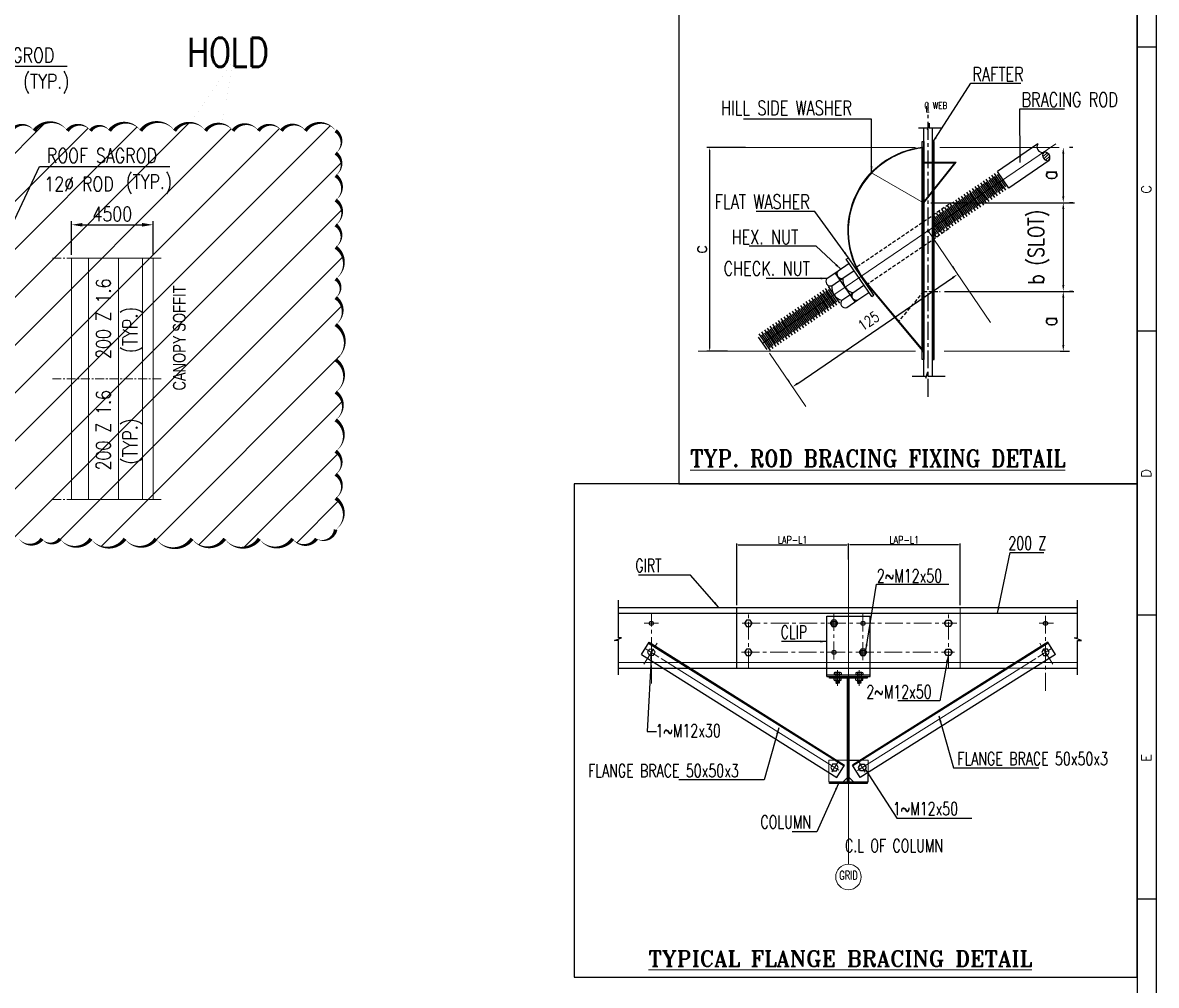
# Model space of a CAD drawing. Header units: millimetres. Extents: x 591978 to 1200763, y 19941 to 205918.
# Drawn here: x 707191 to 769885, y 69436 to 122667 of the extents above; entities that cross this region are included whole.
import ezdxf
from ezdxf.enums import TextEntityAlignment as Align
from ezdxf.lldxf.tags import DXFTag

# ---------------------------------------------------------------- set-up
doc = ezdxf.new("R2010")
doc.units = ezdxf.units.MM
doc.header["$LTSCALE"] = 790
doc.header["$MEASUREMENT"] = 0
doc.header["$PDMODE"] = 3
doc.linetypes.add('CENTER', pattern=[2, 1.25, -0.25, 0.25, -0.25])
doc.linetypes.add('HIDDEN', pattern=[0.375, 0.25, -0.125])
for name, color, linetype, lineweight in [('BRICK WALL', 41, 'Continuous', 15), ('CENTER', 8, 'CENTER', 9), ('CENTER LI', 8, 'CENTER', 9), ('COL. OUT', 147, 'Continuous', 13), ('HATECH', 140, 'Continuous', 9), ('SHEETS', 190, 'Continuous', 20), ('TITLE', 161, 'Continuous', 9)]:
    doc.layers.add(name, color=color, linetype=linetype, lineweight=lineweight)
for name, color, linetype in [('CEN', 1, 'CENTER'), ('DIM', 2, 'Continuous'), ('HIDDEN', 6, 'HIDDEN'), ('STEEL', 4, 'Continuous'), ('text', 6, 'Continuous')]:
    doc.layers.add(name, color=color, linetype=linetype)
doc.layers.add('REVISION', color=96, linetype='Continuous', lineweight=18, true_color=0x008500)
doc.styles.add('ARIAL', font='ARIALN.TTF')
doc.styles.add('ROMANS', font='romans.shx')
doc.styles.add('ROMANT', font='romant.shx', dxfattribs={"width": 0.75})
doc.styles.add('T02', font='SIMPLEX.SHX', dxfattribs={"width": 0.8})
tags = doc.linetypes.add('CENTER2', pattern=[1.125, 0.75, -0.125, 0.125, -0.125]).pattern_tags.tags
tags[10:11] = [DXFTag(74, 4), DXFTag(75, 0), DXFTag(340, '0'), DXFTag(46, 1.0), DXFTag(50, 0.0), DXFTag(44, 0.0), DXFTag(45, 0.0)]
tags[8:9] = [DXFTag(74, 4), DXFTag(75, 0), DXFTag(340, '0'), DXFTag(46, 1.0), DXFTag(50, 0.0), DXFTag(44, 0.0), DXFTag(45, 0.0)]
tags[6:7] = [DXFTag(74, 4), DXFTag(75, 0), DXFTag(340, '0'), DXFTag(46, 1.0), DXFTag(50, 0.0), DXFTag(44, 0.0), DXFTag(45, 0.0)]
tags[4:5] = [DXFTag(74, 4), DXFTag(75, 0), DXFTag(340, '0'), DXFTag(46, 1.0), DXFTag(50, 0.0), DXFTag(44, 0.0), DXFTag(45, 0.0)]
doc.dimstyles.new('DIM-250', dxfattribs={"dimscale": 350, "dimtxt": 2.5, "dimasz": 1, "dimexe": 1, "dimexo": 1.5, "dimgap": 1, "dimtad": 1, "dimdec": 0, "dimzin": 0, "dimdsep": 46, "dimtxsty": 'T02', "dimcen": 0.09, "dimdle": 1, "dimclrd": 3, "dimclre": 3, "dimclrt": 256, "dimadec": 0, "dimazin": 0, "dimtfac": 0.09, "dimtdec": 0, "dimtix": 1, "dimtmove": 2, "dimatfit": 3, "dimfxl": 1, "dimtolj": 1, "dimtzin": 0, "dimarcsym": 0})
doc.dimstyles.new('DIM-400', dxfattribs={"dimscale": 400, "dimtxt": 2, "dimasz": 1.5, "dimexe": 0.5, "dimexo": 0.5, "dimgap": 0.5, "dimtad": 1, "dimdec": 0, "dimzin": 0, "dimdsep": 46, "dimtxsty": 'T02', "dimcen": 1, "dimclrd": 3, "dimclre": 3, "dimclrt": 2, "dimadec": 0, "dimazin": 0, "dimtfac": 1, "dimtdec": 0, "dimtmove": 2, "dimatfit": 3, "dimfxl": 1, "dimtolj": 1, "dimtzin": 0, "dimlwd": -1, "dimlwe": -1, "dimarcsym": 0})

# ---------------------------------------------------------------- blocks, each defined once
blk = doc.blocks.new('SSQQ')
for p, q in [((1489789.41, -272640.35), (1489794.41, -272640.35)), ((1489789.41, -272714.6), (1489794.41, -272714.6)), ((1489789.41, -272788.85), (1489794.41, -272788.85)), ((1489789.41, -272863.1), (1489794.41, -272863.1))]:
    blk.add_line(p, q)
for points in [[(1489794.41, -273085.85), (1488953.41, -273085.85), (1488953.41, -272491.85), (1489794.41, -272491.85)], [(1489789.41, -273080.85), (1488958.41, -273080.85), (1488958.41, -272496.85), (1489789.41, -272496.85)]]:
    blk.add_lwpolyline(points, close=True)
at = {"style": 'ROMANS'}
for s, p in [('C', (1489793.03, -272678.75)), ('D', (1489793.03, -272753)), ('E', (1489793.03, -272827.25))]:
    blk.add_text(s, height=2.5, rotation=90, dxfattribs=at).set_placement(p)
blk = doc.blocks.new('*D11')
at = {"layer": 'DEFPOINTS', "color": 0, "transparency": 16777216}
for p in [(764739, 115770), (764389, 112709), (764739, 112709)]:
    blk.add_point(p, dxfattribs=at)
at = {"layer": 'DIM', "color": 3, "lineweight": -2, "transparency": 16777216}
for p, q in [((764739, 115420), (764739, 113059)), ((765264, 115770), (765089, 115770)), ((764914, 112709), (765089, 112709))]:
    blk.add_line(p, q, dxfattribs=at)
at = {"layer": 'DIM', "color": 3, "transparency": 16777216}
for points in [[(764681, 115420), (764797, 115420), (764739, 115770)], [(764681, 113059), (764797, 113059), (764739, 112709)]]:
    blk.add_solid(points, dxfattribs=at)
at = {"layer": 'DIM', "transparency": 16777216, "insert": (763951, 114240), "char_height": 875, "attachment_point": 5, "rotation": 90, "style": 'T02'}
blk.add_mtext('\\A1;a', dxfattribs=at)
blk = doc.blocks.new('*D12')
at = {"layer": 'DEFPOINTS', "color": 0, "transparency": 16777216}
for p in [(764739, 107806), (764041, 104496), (764739, 104496)]:
    blk.add_point(p, dxfattribs=at)
at = {"layer": 'DIM', "color": 3, "lineweight": -2, "transparency": 16777216}
for p, q in [((764739, 107456), (764739, 104846)), ((765264, 107806), (765089, 107806)), ((764566, 104496), (765089, 104496))]:
    blk.add_line(p, q, dxfattribs=at)
at = {"layer": 'DIM', "color": 3, "transparency": 16777216}
for points in [[(764681, 107456), (764797, 107456), (764739, 107806)], [(764681, 104846), (764797, 104846), (764739, 104496)]]:
    blk.add_solid(points, dxfattribs=at)
at = {"layer": 'DIM', "transparency": 16777216, "insert": (763951, 106151), "char_height": 875, "attachment_point": 5, "rotation": 90, "style": 'T02'}
blk.add_mtext('\\A1;a', dxfattribs=at)
blk = doc.blocks.new('*D13')
at = {"color": 3, "lineweight": -2, "transparency": 16777216}
for p, q in [((747166, 115770), (745019, 115770)), ((745169, 115620), (745169, 104646)), ((746174, 104496), (745019, 104496))]:
    blk.add_line(p, q, dxfattribs=at)
at = {"color": 3, "transparency": 16777216}
for points in [[(745144, 115620), (745194, 115620), (745169, 115770)], [(745144, 104646), (745194, 104646), (745169, 104496)]]:
    blk.add_solid(points, dxfattribs=at)
at = {"layer": 'DEFPOINTS', "color": 0, "transparency": 16777216}
for p in [(747391, 115770), (745169, 104496), (746399, 104496)]:
    blk.add_point(p, dxfattribs=at)
at = {"transparency": 16777216, "insert": (744644, 110133), "char_height": 750, "attachment_point": 5, "rotation": 90, "style": 'T02'}
blk.add_mtext('\\A1;c', dxfattribs=at)
blk = doc.blocks.new('*D14')
at = {"layer": 'DEFPOINTS', "color": 0, "transparency": 16777216}
for p in [(764739, 112709), (764739, 107806), (764739, 107806)]:
    blk.add_point(p, dxfattribs=at)
at = {"layer": 'DIM', "color": 3, "lineweight": -2, "transparency": 16777216}
for p, q in [((764739, 112359), (764739, 108156)), ((765264, 112709), (765089, 112709)), ((765264, 107806), (765089, 107806))]:
    blk.add_line(p, q, dxfattribs=at)
at = {"layer": 'DIM', "color": 3, "transparency": 16777216}
for points in [[(764681, 112359), (764797, 112359), (764739, 112709)], [(764681, 108156), (764797, 108156), (764739, 107806)]]:
    blk.add_solid(points, dxfattribs=at)
at = {"layer": 'DIM', "transparency": 16777216, "insert": (763377, 110257), "char_height": 875, "attachment_point": 5, "rotation": 90, "style": 'T02'}
blk.add_mtext('\\A1;b (SLOT)', dxfattribs=at)
blk = doc.blocks.new('*D15')
at = {"layer": 'DEFPOINTS', "color": 0, "transparency": 16777216}
for p in [(758905, 108756), (758905, 108756), (749769, 102526)]:
    blk.add_point(p, dxfattribs=at)
at = {"layer": 'DIM', "color": 3, "lineweight": -2, "transparency": 16777216}
for p, q in [((758609, 109190), (758708, 109045)), ((750058, 102723), (758616, 108559)), ((749473, 102960), (749571, 102815))]:
    blk.add_line(p, q, dxfattribs=at)
at = {"layer": 'DIM', "color": 3, "transparency": 16777216}
for points in [[(758583, 108607), (758649, 108511), (758905, 108756)], [(750025, 102771), (750091, 102675), (749769, 102526)]]:
    blk.add_solid(points, dxfattribs=at)
at = {"layer": 'DIM', "transparency": 16777216, "insert": (753975, 106171), "char_height": 875, "attachment_point": 5, "rotation": 34.2908, "style": 'T02'}
blk.add_mtext('\\A1;{\\H0.66667x;125}', dxfattribs=at)
blk = doc.blocks.new('*D24')
at = {"color": 3, "lineweight": -2, "transparency": 16777216}
for p, q in [((752857, 92978), (752857, 93868)), ((758948, 93788), (752937, 93788)), ((759028, 90456), (759028, 93868))]:
    blk.add_line(p, q, dxfattribs=at)
at = {"color": 3, "transparency": 16777216}
for points in [[(752937, 93801), (752937, 93774), (752857, 93788)], [(758948, 93801), (758948, 93774), (759028, 93788)]]:
    blk.add_solid(points, dxfattribs=at)
at = {"layer": 'DEFPOINTS', "color": 0, "transparency": 16777216}
for p in [(752857, 93788), (752857, 92858), (759028, 90336)]:
    blk.add_point(p, dxfattribs=at)
at = {"transparency": 16777216, "insert": (755943, 94068), "char_height": 400, "attachment_point": 5, "style": 'T02'}
blk.add_mtext('\\A1;LAP-L1', dxfattribs=at)
blk = doc.blocks.new('*D25')
at = {"color": 3, "lineweight": -2, "transparency": 16777216}
for p, q in [((746686, 90456), (746686, 93868)), ((746766, 93788), (752777, 93788)), ((752857, 92978), (752857, 93868))]:
    blk.add_line(p, q, dxfattribs=at)
at = {"color": 3, "transparency": 16777216}
for points in [[(746766, 93801), (746766, 93774), (746686, 93788)], [(752777, 93801), (752777, 93774), (752857, 93788)]]:
    blk.add_solid(points, dxfattribs=at)
at = {"layer": 'DEFPOINTS', "color": 0, "transparency": 16777216}
for p in [(752857, 93788), (752857, 92858), (746686, 90336)]:
    blk.add_point(p, dxfattribs=at)
at = {"transparency": 16777216, "insert": (749772, 94068), "char_height": 400, "attachment_point": 5, "style": 'T02'}
blk.add_mtext('\\A1;LAP-L1', dxfattribs=at)
blk = doc.blocks.new('*D141')
at = {"color": 3, "transparency": 16777216}
for p, q in [((709899, 109837), (709899, 111691)), ((714399, 109837), (714399, 111691)), ((710499, 111491), (713799, 111491))]:
    blk.add_line(p, q, dxfattribs=at)
for points in [[(710499, 111591), (710499, 111391), (709899, 111491)], [(713799, 111591), (713799, 111391), (714399, 111491)]]:
    blk.add_solid(points, dxfattribs=at)
at = {"layer": 'DEFPOINTS', "color": 0, "transparency": 16777216}
for p in [(714399, 111491), (709899, 109637), (714399, 109637)]:
    blk.add_point(p, dxfattribs=at)
at = {"color": 2, "transparency": 16777216, "insert": (712149, 112091), "char_height": 800, "attachment_point": 5, "style": 'T02'}
blk.add_mtext('\\A1;4500', dxfattribs=at)

msp = doc.modelspace()

# ---------------------------------------------------------------- hatches: boundary and pattern name
at = {"layer": 'REVISION'}
h = msp.add_hatch(dxfattribs=at)
h.set_pattern_fill('ANSI31', color=256, scale=15000)
edge = h.paths.add_edge_path()
edge.add_arc((723661.1, 116101.1), 1022.3, 35, 145)
edge.add_arc((722162.5, 116224.6), 807.1, 35, 145)
edge.add_arc((720864.1, 116241.3), 778, 35, 145)
edge.add_arc((719523.2, 116194.8), 859.1, 35, 145)
edge.add_arc((718059.7, 116155.5), 927.5, 35, 145)
edge.add_arc((716444.4, 116088.5), 1044.4, 35, 145)
edge.add_arc((714652.6, 116031.9), 1143, 35, 145)
edge.add_arc((712855.9, 116085), 1050.3, 35, 145)
edge.add_arc((711467.7, 116318), 644.3, 35, 145)
edge.add_arc((710300.8, 116240), 780.2, 35, 145)
edge.add_arc((708744.2, 116045), 1120.1, 35, 145)
edge.add_arc((707190.4, 116242), 776.6, 35, 145)
edge.add_arc((705659.8, 116061.2), 1091.9, 35, 145)
edge.add_arc((703865.9, 116057.7), 1097.9, 35, 145)
edge.add_arc((702237.9, 116177.3), 889.5, 35, 145)
edge.add_arc((700600.6, 116051.3), 1109.2, 35, 145)
edge.add_arc((699176.5, 116326.6), 629.3, 35, 145)
edge.add_arc((698352.7, 116255.9), 530.4, 54.456114, 164.456114)
edge.add_arc((698339.1, 115687.8), 867.1, 125, 235)
edge.add_arc((698276.5, 114356.6), 758, 125, 235)
edge.add_arc((698483, 112819.8), 1118.1, 125, 235)
edge.add_arc((698342.3, 111189), 872.7, 125, 235)
edge.add_arc((698347.8, 109751.4), 882.2, 125, 235)
edge.add_arc((698447, 108164.3), 1055.2, 125, 235)
edge.add_arc((698230.7, 106744.5), 678.1, 125, 235)
edge.add_arc((698227.2, 105638.6), 672, 125, 235)
edge.add_arc((698444.1, 104227.9), 1050.2, 125, 235)
edge.add_arc((698400.1, 102570.2), 973.5, 125, 235)
edge.add_arc((698460.6, 100888.9), 1078.9, 125, 235)
edge.add_arc((698323.1, 99317.7), 839.2, 125, 235)
edge.add_arc((698240.3, 98061.1), 694.8, 125, 235)
edge.add_arc((698440.7, 96636.6), 1044.2, 125, 235)
edge.add_arc((698209, 95256.8), 640.3, 125, 235)
edge.add_arc((698469, 94721.6), 627.3, 179.023027, 289.023027)
edge.add_arc((699607.6, 94782.6), 1140.4, 215, 325)
edge.add_arc((701493.8, 94795.1), 1162.2, 215, 325)
edge.add_arc((703426.6, 94815.2), 1197.3, 215, 325)
edge.add_arc((705053.4, 94580.8), 788.7, 215, 325)
edge.add_arc((706349.1, 94583.4), 793.1, 215, 325)
edge.add_arc((707628.2, 94569.2), 768.4, 215, 325)
edge.add_arc((708758.9, 94479.5), 612, 215, 325)
edge.add_arc((710113.4, 94725.9), 1041.6, 215, 325)
edge.add_arc((711908.1, 94787.6), 1149.2, 215, 325)
edge.add_arc((713704.7, 94727.3), 1044, 215, 325)
edge.add_arc((715558.5, 94827.7), 1219.1, 215, 325)
edge.add_arc((717462, 94762.1), 1104.7, 215, 325)
edge.add_arc((719320.4, 94796.1), 1164, 215, 325)
edge.add_arc((721197.6, 94775.3), 1127.7, 215, 325)
edge.add_arc((722780.5, 94590), 804.7, 215, 325)
edge.add_arc((723791.7, 94752.5), 716.5, 240.574659, 350.574659)
edge.add_arc((723891.2, 95502.5), 1058.8, 305, 415)
edge.add_arc((724034.7, 97032.1), 808.5, 305, 415)
edge.add_arc((724052.4, 98331.5), 777.7, 305, 415)
edge.add_arc((723891.7, 99835.2), 1057.9, 305, 415)
edge.add_arc((723961.3, 101468.9), 936.5, 305, 415)
edge.add_arc((723870.8, 103132.5), 1094.3, 305, 415)
edge.add_arc((723818.6, 104999.8), 1185.3, 305, 415)
edge.add_arc((723976.2, 106716.7), 910.5, 305, 415)
edge.add_arc((724135.2, 107981.3), 633.3, 305, 415)
edge.add_arc((723884.7, 109376.6), 1070.1, 305, 415)
edge.add_arc((724067.6, 110868.5), 751.2, 305, 415)
edge.add_arc((724016.7, 112172), 840, 305, 415)
edge.add_arc((724025, 113536.3), 825.5, 305, 415)
edge.add_arc((724063.9, 114833.2), 757.6, 305, 415)
edge.add_arc((724066.6, 116070.6), 753, 305, 415)
at = {"layer": 'STEEL'}
h = msp.add_hatch(dxfattribs=at)
h.set_pattern_fill('ANSI31', color=256, scale=927.312467, style=0)
h.set_pattern_definition([(45, (568504.02, 118159.75), (-81.96362, 81.96362), [])])
h.paths.add_polyline_path([(763642.2, 115499.8, 0.6567489), (763955.4, 115039.9, 0.6567489)])

# ---------------------------------------------------------------- linework, layer by layer
for points in [[(743471.2, 97158.3), (768827, 97158.3), (768827, 124425.5), (743471.2, 124425.5)], [(737692.4, 69891.1), (768827, 69891.1), (768827, 97158.3), (737692.4, 97158.3)]]:
    msp.add_lwpolyline(points, close=True)
at = {"layer": 'BRICK WALL'}
for p, q in [((756995.2, 112725.1), (758717.3, 114898.2)), ((757013.3, 114944.5), (758813.2, 114944.5)), ((757013.3, 114921.3), (758765.2, 114921.3)), ((757013.3, 112710.7), (758765.2, 114921.3)), ((757013.3, 114898.2), (758717.3, 114898.2)), ((757031.5, 112696.3), (758813.2, 114944.5)), ((757008.3, 112709), (754133.3, 114368.9))]:
    msp.add_line(p, q, dxfattribs=at)
at = {"layer": 'BRICK WALL', "ltscale": 3}
for p, q in [((710833.1, 96296.8), (710833.1, 109636.8)), ((712494.5, 96296.8), (712494.5, 109636.8)), ((713816.1, 96296.8), (713816.1, 109636.8))]:
    msp.add_line(p, q, dxfattribs=at)
at = {"layer": 'BRICK WALL'}
for points in [[(757036.5, 115795.7, 0.6042858), (753907.4, 108161.6), (757036.5, 104432.5)], [(757013.3, 115770.1, 0.6024106), (753925.2, 108176.5), (757013.3, 104496.2), (757013.3, 115746.8)], [(757015.6, 115747.1, 0.6024106), (753942.9, 108191.4), (756990.1, 104559.8), (756990.1, 115746.8)]]:
    msp.add_lwpolyline(points, format="xyb", dxfattribs=at)
at = {"layer": 'CEN', "color": 40, "linetype": 'CENTER'}
msp.add_line((757268.3, 101976.5), (757268.3, 118216.9), dxfattribs=at)
at = {"layer": 'CENTER', "ltscale": 0.5}
for p, q in [((708834.7, 109636.8), (714925, 109636.8)), ((708834.7, 102966.8), (714925, 102966.8)), ((708834.7, 96296.8), (714925, 96296.8))]:
    msp.add_line(p, q, dxfattribs=at)
at = {"layer": 'CENTER', "color": 123, "linetype": 'CENTER2', "lineweight": 9}
for p, q in [((752857.3, 76133.9), (752857.3, 93122.6)), ((742499.7, 87511.5), (752330.2, 81334.1)), ((763215, 87511.5), (753361.6, 81319.8))]:
    msp.add_line(p, q, dxfattribs=at)
at = {"layer": 'CENTER'}
for p, q in [((741957.9, 86125.7), (741957.9, 89974.7)), ((747327.5, 86970.4), (747327.5, 90015.9)), ((752055.9, 87461.5), (752055.9, 90015.9)), ((753658.8, 87421.4), (753658.8, 90015.9)), ((758387.2, 86970.4), (758387.2, 90015.9)), ((763756.8, 85723.3), (763756.8, 89974.7)), ((741562.8, 89454.9), (742353, 89454.9)), ((746985.4, 89454.9), (758844, 89454.9)), ((764196.3, 89454.9), (763406.1, 89454.9)), ((741544.6, 87194.3), (742371.2, 88509.7)), ((764170.1, 87194.3), (763343.5, 88509.7)), ((741618.6, 88065.2), (742379.7, 87587)), ((746947.1, 87852), (758723.8, 87852)), ((764096.1, 88065.2), (763335, 87587)), ((752256.3, 86867.2), (752256.3, 85995.5)), ((753458.4, 86867.2), (753458.4, 85995.5)), ((751933.9, 81241.1), (752306.9, 81834.7)), ((753790.3, 81226.1), (753414.6, 81823.8))]:
    msp.add_line(p, q, dxfattribs=at)
at = {"layer": 'CENTER', "color": 2, "linetype": 'ByBlock'}
msp.add_circle((752857.3, 75428.7), 705.3, dxfattribs=at)
at = {"layer": 'CENTER LI', "ltscale": 100}
for p, q in [((745206.9, 115770.1), (756562.8, 115770.1)), ((764325.5, 115965.1), (748127.6, 104935.7)), ((757918.2, 115770.1), (764505.6, 115770.1)), ((760717.8, 106093.7), (757268.3, 111159.7)), ((744543, 104496.2), (756562.8, 104496.2)), ((750502.2, 101448.4), (748497, 104393.3)), ((758153.4, 104496.2), (764648.7, 104496.2))]:
    msp.add_line(p, q, dxfattribs=at)
at = {"layer": 'DIM', "color": 4}
for p, q in [((757415.4, 112709), (765361.8, 112709)), ((758164.3, 107805.5), (765320.2, 107805.5))]:
    msp.add_line(p, q, dxfattribs=at)
at = {"layer": 'HATECH'}
for p, q in [((759028.4, 86970.4), (759028.4, 90336.4)), ((761600.7, 86970.4), (763107, 86970.4)), ((752809.3, 81887.1), (751767.4, 81887.1)), ((751767.4, 80684.9), (751767.4, 81887.1)), ((753511.3, 81887.1), (753947.3, 81887.1)), ((753947.3, 81214.5), (753947.3, 81887.1)), ((752568.8, 80684.9), (752809.3, 80925.4)), ((752568.8, 80684.9), (751767.4, 80684.9))]:
    msp.add_line(p, q, dxfattribs=at)
at = {"layer": 'HATECH', "ltscale": 2}
msp.add_line((740132.9, 87291), (765524.6, 87291), dxfattribs=at)
at = {"layer": 'HATECH'}
msp.add_lwpolyline([(741748.7, 87852), (741853.3, 88033.2), (742062.5, 88033.2), (742167.1, 87852), (742062.5, 87670.9), (741853.3, 87670.9)], close=True, dxfattribs=at)
at = {"layer": 'HIDDEN', "color": 1, "linetype": 'HIDDEN'}
for p, q in [((758404.3, 112606.3), (753246, 109094)), ((758404.3, 111260.1), (753872.3, 108174.2)), ((757013.3, 107805.5), (755624.9, 106150.8)), ((757013.3, 107805.5), (757932.5, 107805.5))]:
    msp.add_line(p, q, dxfattribs=at)
at = {"layer": 'REVISION', "const_width": 1}
msp.add_lwpolyline([(716444.4, 117132.8), (718830, 120517), (718221, 117068.9)], dxfattribs=at)
at = {"layer": 'REVISION'}
msp.add_lwpolyline([(706998.8, 94128.5, 0, 200, 0.5205671), (708257.6, 94128.5, 0, 200, 0.5205671), (709260.2, 94128.5, 0, 200, 0.5205671), (710966.7, 94128.5, 0, 200, 0.5205671), (712849.5, 94128.5, 0, 200, 0.5205671), (714559.9, 94128.5, 0, 200, 0.5205671), (716557.1, 94128.5, 0, 200, 0.5205671), (718366.9, 94128.5, 0, 200, 0.5205671), (720273.9, 94128.5, 0, 200, 0.5205671), (722121.4, 94128.5, 0, 200, 0.5205671), (723439.7, 94128.5, 0, 200, 0.5205671), (724498.5, 94635.2, 0, 200, 0.5205671), (724498.5, 96369.8, 0, 200, 0.5205671), (724498.5, 97694.4, 0, 200, 0.5205671), (724498.5, 98968.6, 0, 200, 0.5205671), (724498.5, 100701.8, 0, 200, 0.5205671), (724498.5, 102236.1, 0, 200, 0.5205671), (724498.5, 104028.9, 0, 200, 0.5205671), (724498.5, 105970.8, 0, 200, 0.5205671), (724498.5, 107462.5, 0, 200, 0.5205671), (724498.5, 108500.1, 0, 200, 0.5205671), (724498.5, 110253.2, 0, 200, 0.5205671), (724498.5, 111483.9, 0, 200, 0.5205671), (724498.5, 112860.1, 0, 200, 0.5205671), (724498.5, 114212.5, 0, 200, 0.5205671), (724498.5, 115453.8, 0, 200, 0.5205671), (724498.5, 116687.5, 0, 200, 0.5205671), (722823.6, 116687.5, 0, 200, 0.5205671), (721501.4, 116687.5, 0, 200, 0.5205671), (720226.9, 116687.5, 0, 200, 0.5205671), (718819.5, 116687.5, 0, 200, 0.5205671), (717299.9, 116687.5, 0, 200, 0.5205671), (715588.9, 116687.5, 0, 200, 0.5205671), (713716.2, 116687.5, 0, 200, 0.5205671), (711995.5, 116687.5, 0, 200, 0.5205671), (710940, 116687.5, 0, 200, 0.5205671), (709661.7, 116687.5, 0, 200, 0.5205671), (707826.6, 116687.5, 0, 200, 0.5205671), (706554.3, 116687.5, 0, 200, 0.5205671)], format="xyseb", dxfattribs=at)
at = {"layer": 'SHEETS', "ltscale": 3}
msp.add_lwpolyline([(709899.1, 109636.8), (709899.1, 96296.8), (714399.1, 96296.8), (714399.1, 109636.8)], close=True, dxfattribs=at)
at = {"layer": 'STEEL'}
for p, q in [((757036.5, 103123.4), (757036.5, 116859.8)), ((757500.2, 103123.4), (757500.2, 116859.8)), ((763329.1, 115959.7), (761094.3, 114438)), ((763955.4, 115039.9), (761720.6, 113518.2)), ((761260.7, 113205), (760634.4, 114124.8)), ((761414, 113309.4), (760787.7, 114229.2)), ((761567.3, 113413.8), (760941, 114333.6)), ((761412.3, 113476.6), (760942.6, 114166.4)), ((761720.6, 113518.2), (761094.3, 114438)), ((761565.6, 113581), (761095.9, 114270.8)), ((760340.9, 112578.7), (759714.6, 113498.5)), ((760494.2, 112683.1), (759867.9, 113602.9)), ((760647.5, 112787.5), (760021.2, 113707.3)), ((760492.5, 112850.3), (760022.8, 113540.1)), ((760800.8, 112891.9), (760174.5, 113811.7)), ((760645.8, 112954.7), (760176.1, 113644.5)), ((760954.1, 112996.3), (760327.8, 113916.1)), ((760799.1, 113059), (760329.4, 113748.9)), ((761107.4, 113100.6), (760481.1, 114020.4)), ((760952.4, 113163.4), (760482.7, 113853.3)), ((761105.7, 113267.8), (760636, 113957.7)), ((761259, 113372.2), (760789.3, 114062)), ((759421.1, 111952.4), (758794.8, 112872.2)), ((759574.4, 112056.8), (758948.1, 112976.6)), ((759727.7, 112161.2), (759101.4, 113081)), ((759572.7, 112224), (759103, 112913.8)), ((759881, 112265.6), (759254.7, 113185.4)), ((759726, 112328.4), (759256.3, 113018.2)), ((760034.3, 112370), (759408, 113289.8)), ((759879.3, 112432.7), (759409.6, 113122.6)), ((760187.6, 112474.3), (759561.3, 113394.1)), ((760032.6, 112537.1), (759562.9, 113227)), ((760185.9, 112641.5), (759716.2, 113331.4)), ((760339.2, 112745.9), (759869.5, 113435.7)), ((758501.3, 111326.1), (757875, 112245.9)), ((758654.6, 111430.5), (758028.3, 112350.3)), ((758807.9, 111534.9), (758181.6, 112454.7)), ((758652.9, 111597.7), (758183.2, 112287.5)), ((758961.2, 111639.3), (758334.9, 112559.1)), ((758806.2, 111702.1), (758336.5, 112391.9)), ((759114.5, 111743.7), (758488.2, 112663.5)), ((758959.5, 111806.4), (758489.8, 112496.3)), ((759267.8, 111848), (758641.5, 112767.8)), ((759112.8, 111910.8), (758643.1, 112600.7)), ((759266.1, 112015.2), (758796.4, 112705.1)), ((759419.4, 112119.6), (758949.7, 112809.4)), ((758041.4, 111013), (757500.2, 111807.8)), ((757886.4, 111075.8), (757500.2, 111643.1)), ((758194.7, 111117.4), (757568.4, 112037.2)), ((758039.7, 111180.2), (757570, 111870)), ((758348, 111221.7), (757721.7, 112141.5)), ((758193, 111284.5), (757723.3, 111974.4)), ((758346.3, 111388.9), (757876.6, 112078.8)), ((758499.6, 111493.3), (758029.9, 112183.1)), ((757888.1, 110908.6), (757500.2, 111478.3)), ((757733.1, 110971.4), (757500.2, 111313.5)), ((757734.8, 110804.2), (757500.2, 111148.8)), ((757579.9, 110867), (757500.2, 110984)), ((752283, 108943.1), (752896.2, 109360.7)), ((752739.6, 109590.6), (752854.6, 109668.9)), ((754148.8, 107521.1), (752739.6, 109590.6)), ((754263.7, 107599.4), (752854.6, 109668.9)), ((751669.8, 108525.6), (752283, 108943.1)), ((751943.8, 108123.2), (752557, 108540.7)), ((753225.7, 107229.1), (752129.7, 108838.7)), ((752557, 108540.7), (753170.2, 108958.2)), ((752071.1, 106947.7), (751444.8, 107867.5)), ((752224.3, 107052.1), (751598.1, 107971.9)), ((752377.6, 107156.5), (751751.4, 108076.3)), ((752222.7, 107219.3), (751753, 107909.1)), ((753105, 107735.9), (753718.2, 108153.4)), ((751151.3, 106321.4), (750525, 107241.2)), ((751304.6, 106425.8), (750678.3, 107345.6)), ((751457.9, 106530.2), (750831.6, 107450)), ((751302.9, 106593), (750833.2, 107282.8)), ((751611.2, 106634.6), (750984.9, 107554.4)), ((751456.2, 106697.4), (750986.5, 107387.2)), ((751764.5, 106739), (751138.2, 107658.8)), ((751609.5, 106801.7), (751139.8, 107491.6)), ((751917.8, 106843.3), (751291.5, 107763.1)), ((751762.8, 106906.1), (751293.1, 107596)), ((751916.1, 107010.5), (751446.4, 107700.4)), ((752069.4, 107114.9), (751599.7, 107804.7)), ((752491.8, 107318.4), (753105, 107735.9)), ((752765.8, 106915.9), (753379, 107333.5)), ((753379, 107333.5), (753992.2, 107751)), ((754148.8, 107521.1), (754263.7, 107599.4)), ((750231.5, 105695.1), (749605.2, 106614.9)), ((750384.8, 105799.5), (749758.5, 106719.3)), ((750538.1, 105903.9), (749911.8, 106823.7)), ((750383.1, 105966.7), (749913.4, 106656.5)), ((750691.4, 106008.3), (750065.1, 106928.1)), ((750536.4, 106071.1), (750066.7, 106760.9)), ((750844.7, 106112.7), (750218.4, 107032.5)), ((750689.7, 106175.4), (750220, 106865.3)), ((750998, 106217), (750371.7, 107136.8)), ((750843, 106279.8), (750373.3, 106969.7)), ((750996.3, 106384.2), (750526.6, 107074.1)), ((751149.6, 106488.6), (750679.9, 107178.4)), ((749311.7, 105068.8), (748685.4, 105988.6)), ((749465, 105173.2), (748838.7, 106093)), ((749618.3, 105277.6), (748992, 106197.4)), ((749463.3, 105340.4), (748993.6, 106030.2)), ((749771.6, 105382), (749145.3, 106301.8)), ((749616.6, 105444.8), (749146.9, 106134.6)), ((749924.9, 105486.4), (749298.6, 106406.2)), ((749769.9, 105549.1), (749300.2, 106239)), ((750078.2, 105590.7), (749451.9, 106510.5)), ((749923.2, 105653.5), (749453.5, 106343.4)), ((750076.5, 105757.9), (749606.8, 106447.8)), ((750229.8, 105862.3), (749760.1, 106552.1)), ((748545.2, 104546.9), (747918.9, 105466.7)), ((748698.5, 104651.3), (748072.2, 105571.1)), ((748543.5, 104714.1), (748073.8, 105403.9)), ((748851.8, 104755.7), (748225.5, 105675.5)), ((748696.8, 104818.5), (748227.1, 105508.3)), ((749005.1, 104860.1), (748378.8, 105779.9)), ((748850.1, 104922.9), (748380.4, 105612.7)), ((749158.4, 104964.5), (748532.1, 105884.2)), ((749003.4, 105027.2), (748533.7, 105717.1)), ((749156.7, 105131.6), (748687, 105821.5)), ((749310, 105236), (748840.3, 105925.8)), ((748362.5, 104590.8), (747892.8, 105280.7)), ((752063.9, 86710.8), (752063.9, 86598.6)), ((752448.6, 86598.6), (752063.9, 86598.6)), ((752400.5, 86726.8), (752112, 86726.8)), ((752160.1, 86710.8), (752160.1, 86310.1)), ((752352.4, 86710.8), (752352.4, 86284.7)), ((752448.6, 86710.8), (752448.6, 86598.6)), ((753266.1, 86710.8), (753266.1, 86598.6)), ((753650.8, 86598.6), (753266.1, 86598.6)), ((753602.7, 86726.8), (753314.2, 86726.8)), ((753362.2, 86710.8), (753362.2, 86310.1)), ((753554.6, 86710.8), (753554.6, 86284.7)), ((753650.8, 86710.8), (753650.8, 86598.6)), ((752448.6, 86422.3), (752063.9, 86422.3)), ((752063.9, 86310.1), (752063.9, 86422.3)), ((752400.5, 86294), (752112, 86294)), ((752176.1, 86281.6), (752160.1, 86270.4)), ((752336.4, 86205.2), (752160.1, 86270.4)), ((752160.1, 86270.4), (752176.1, 86247.4)), ((752176.1, 86247.4), (752160.1, 86236.2)), ((752336.4, 86171), (752160.1, 86236.2)), ((752160.1, 86236.2), (752176.1, 86213.2)), ((752176.1, 86213.2), (752160.1, 86202)), ((752336.4, 86136.8), (752160.1, 86202)), ((752160.1, 86202), (752176.1, 86179)), ((752176.1, 86179), (752160.1, 86167.9)), ((752229.6, 86142.2), (752160.1, 86167.9)), ((752160.1, 86167.9), (752176.1, 86144.8)), ((752167.4, 86294), (752176.1, 86281.6)), ((752352.4, 86216.3), (752176.1, 86281.6)), ((752352.4, 86182.1), (752176.1, 86247.4)), ((752352.4, 86148), (752176.1, 86213.2)), ((752283, 86139.5), (752176.1, 86179)), ((752336.4, 86136.8), (752176.1, 86144.8)), ((752176.1, 86144.8), (752256.3, 86120.2)), ((752336.4, 86239.3), (752188.6, 86294)), ((752352.4, 86250.5), (752234.8, 86294)), ((752336.4, 86136.8), (752256.3, 86120.2)), ((752336.4, 86273.5), (752281, 86294)), ((752352.4, 86284.7), (752327.2, 86294)), ((752352.4, 86284.7), (752336.4, 86273.5)), ((752336.4, 86273.5), (752352.4, 86250.5)), ((752352.4, 86250.5), (752336.4, 86239.3)), ((752336.4, 86239.3), (752352.4, 86216.3)), ((752352.4, 86216.3), (752336.4, 86205.2)), ((752336.4, 86205.2), (752352.4, 86182.1)), ((752352.4, 86182.1), (752336.4, 86171)), ((752336.4, 86171), (752352.4, 86148)), ((752352.4, 86148), (752336.4, 86136.8)), ((752448.6, 86310.1), (752448.6, 86422.3)), ((753266.1, 86310.1), (753266.1, 86422.3)), ((753650.8, 86422.3), (753266.1, 86422.3)), ((753602.7, 86294), (753314.2, 86294)), ((753378.3, 86281.6), (753362.2, 86270.4)), ((753362.2, 86270.4), (753378.3, 86247.4)), ((753538.6, 86205.2), (753362.2, 86270.4)), ((753378.3, 86247.4), (753362.2, 86236.2)), ((753538.6, 86171), (753362.2, 86236.2)), ((753362.2, 86236.2), (753378.3, 86213.2)), ((753378.3, 86213.2), (753362.2, 86202)), ((753362.2, 86202), (753378.3, 86179)), ((753538.6, 86136.8), (753362.2, 86202)), ((753378.3, 86179), (753362.2, 86167.9)), ((753362.2, 86167.9), (753378.3, 86144.8)), ((753431.7, 86142.2), (753362.2, 86167.9)), ((753369.6, 86294), (753378.3, 86281.6)), ((753554.6, 86216.3), (753378.3, 86281.6)), ((753554.6, 86182.1), (753378.3, 86247.4)), ((753554.6, 86148), (753378.3, 86213.2)), ((753485.1, 86139.5), (753378.3, 86179)), ((753378.3, 86144.8), (753458.4, 86120.2)), ((753538.6, 86136.8), (753378.3, 86144.8)), ((753538.6, 86239.3), (753390.8, 86294)), ((753554.6, 86250.5), (753436.9, 86294)), ((753538.6, 86136.8), (753458.4, 86120.2)), ((753538.6, 86273.5), (753483.1, 86294)), ((753554.6, 86284.7), (753529.3, 86294)), ((753554.6, 86284.7), (753538.6, 86273.5)), ((753538.6, 86273.5), (753554.6, 86250.5)), ((753554.6, 86250.5), (753538.6, 86239.3)), ((753538.6, 86239.3), (753554.6, 86216.3)), ((753554.6, 86216.3), (753538.6, 86205.2)), ((753538.6, 86205.2), (753554.6, 86182.1)), ((753554.6, 86182.1), (753538.6, 86171)), ((753538.6, 86171), (753554.6, 86148)), ((753554.6, 86148), (753538.6, 86136.8)), ((753650.8, 86310.1), (753650.8, 86422.3)), ((753145.9, 80684.9), (752905.4, 80925.4)), ((753145.9, 80684.9), (753947.3, 80684.9))]:
    msp.add_line(p, q, dxfattribs=at)
at = {"layer": 'STEEL', "color": 0}
for p, q in [((740132.9, 90336.4), (765524.6, 90336.4)), ((746686.3, 86970.4), (746686.3, 90336.4)), ((740132.9, 90015.9), (765524.6, 90015.9)), ((751655.2, 86518.4), (751655.2, 89855.6)), ((751655.2, 89855.6), (754059.5, 89855.6)), ((754059.5, 86518.4), (754059.5, 89855.6)), ((741405.4, 87725.9), (741831.8, 88404.5)), ((741831.8, 88404.5), (752640.5, 81612.4)), ((763882.9, 88404.5), (753074.2, 81612.4)), ((764309.3, 87725.9), (763882.9, 88404.5)), ((741806.2, 88363.8), (752614.9, 81571.7)), ((763908.5, 88363.8), (753099.8, 81571.7)), ((741405.4, 87725.9), (752214, 80933.9)), ((764309.3, 87725.9), (753500.6, 80933.9)), ((740132.9, 86970.4), (761600.7, 86970.4)), ((751655.2, 86598.6), (754059.5, 86598.6)), ((751655.2, 86518.4), (754059.5, 86518.4)), ((763107, 86970.4), (765524.6, 86970.4)), ((752214, 80933.9), (752640.5, 81612.4)), ((752905.4, 81887.1), (753511.3, 81887.1)), ((753500.6, 80933.9), (753074.2, 81612.4)), ((753947.3, 80684.9), (753947.3, 81214.5))]:
    msp.add_line(p, q, dxfattribs=at)
at = {"layer": 'STEEL', "color": 1}
for p, q in [((752809.3, 80684.9), (752809.3, 86422.3)), ((752905.4, 80684.9), (752905.4, 86422.3))]:
    msp.add_line(p, q, dxfattribs=at)
at = {"layer": 'STEEL'}
for points in [[(756735, 116859.8), (757221, 116859.8), (757221, 116737.6), (757331.4, 117105.3), (757331.4, 116859.8), (758008.8, 116859.8)], [(756385.1, 103123.4), (757136.6, 103123.4), (757136.6, 103001.3), (757247, 103368.9), (757247, 103123.4), (758207.2, 103123.4)]]:
    msp.add_lwpolyline(points, dxfattribs=at)
for points in [[(756932.1, 116105.1), (757036.5, 116105.1), (757036.5, 104040.3), (756932.1, 104040.3)], [(757604.6, 116105.1), (757500.2, 116105.1), (757500.2, 104040.3), (757604.6, 104040.3)], [(747118.3, 89454.9), (747222.9, 89273.7), (747432.1, 89273.7), (747536.6, 89454.9), (747432.1, 89636), (747222.9, 89636)], [(751846.7, 89454.9), (751951.3, 89273.7), (752160.5, 89273.7), (752265.1, 89454.9), (752160.5, 89636), (751951.3, 89636)], [(758596.4, 89454.9), (758491.8, 89273.7), (758282.6, 89273.7), (758178, 89454.9), (758282.6, 89636), (758491.8, 89636)], [(747118.3, 87852), (747222.9, 87670.9), (747432.1, 87670.9), (747536.6, 87852), (747432.1, 88033.2), (747222.9, 88033.2)], [(753449.6, 87852), (753554.2, 87670.9), (753763.4, 87670.9), (753867.9, 87852), (753763.4, 88033.2), (753554.2, 88033.2)], [(758596.4, 87852), (758491.8, 87670.9), (758282.6, 87670.9), (758178, 87852), (758282.6, 88033.2), (758491.8, 88033.2)], [(763966, 87852), (763861.4, 88033.2), (763652.2, 88033.2), (763547.6, 87852), (763652.2, 87670.9), (763861.4, 87670.9)], [(751878.8, 81486.4), (751983.4, 81305.2), (752192.6, 81305.2), (752297.1, 81486.4), (752192.6, 81667.5), (751983.4, 81667.5)], [(753835.9, 81486.4), (753731.3, 81305.2), (753522.1, 81305.2), (753417.5, 81486.4), (753522.1, 81667.5), (753731.3, 81667.5)]]:
    msp.add_lwpolyline(points, close=True, dxfattribs=at)
at = {"layer": 'STEEL', "color": 0}
for points in [[(740132.9, 86606.9), (740132.9, 88504.3), (739919.1, 88504.3), (740299.1, 88656), (740132.9, 88656), (740132.9, 90730.5)], [(765524.6, 86606.9), (765524.6, 88504.3), (765738.4, 88504.3), (765358.4, 88656), (765524.6, 88656), (765524.6, 90730.5)]]:
    msp.add_lwpolyline(points, dxfattribs=at)
at = {"layer": 'STEEL', "color": 1}
for points in [[(751815.5, 86422.3), (751815.5, 86518.4), (753899.2, 86518.4), (753899.2, 86422.3)], [(753899.2, 80588.8), (751815.5, 80588.8), (751815.5, 80684.9), (753899.2, 80684.9)]]:
    msp.add_lwpolyline(points, close=True, dxfattribs=at)
at = {"layer": 'STEEL'}
for centre, radius in [((757268.3, 111159.7), 38.2), ((741957.9, 89454.9), 112.2), ((752055.9, 89454.9), 112.2), ((753658.8, 89454.9), 112.2), ((763756.8, 89454.9), 112.2), ((752055.9, 87852), 112.2), ((753658.8, 87852), 112.2)]:
    msp.add_circle(centre, radius, dxfattribs=at)
for centre, radius, start, end in [((763585.2, 115797.5), 303.1, 147.661614, 280.841065), ((763898.3, 115337.6), 303.1, 147.661614, 280.841065), ((763699.2, 115202), 303.1, 327.661614, 100.841065), ((751862.2, 108362.1), 252.5, 139.643443, 288.859236), ((752475.4, 108779.6), 252.5, 139.643443, 288.859236), ((753282.5, 108445.7), 731.7, 172.542424, 255.960256), ((752669.3, 108028.2), 731.7, 172.542424, 255.960256), ((752684.2, 107154.9), 252.5, 139.643443, 288.859236), ((753297.4, 107572.4), 252.5, 139.643443, 288.859236), ((752112, 86646.7), 80.1, 53.130102, 126.869898), ((752256.3, 86430.3), 296.5, 71.075356, 108.924644), ((752400.5, 86646.7), 80.1, 53.130102, 126.869898), ((753314.2, 86646.7), 80.1, 53.130102, 126.869898), ((753458.4, 86430.3), 296.5, 71.075356, 108.924644), ((753602.7, 86646.7), 80.1, 53.130102, 126.869898), ((752112, 86374.2), 80.1, 233.130102, 306.869898), ((752256.3, 86590.6), 296.5, 251.075356, 288.924644), ((752400.5, 86374.2), 80.1, 233.130102, 306.869898), ((753314.2, 86374.2), 80.1, 233.130102, 306.869898), ((753458.4, 86590.6), 296.5, 251.075356, 288.924644), ((753602.7, 86374.2), 80.1, 233.130102, 306.869898)]:
    msp.add_arc(centre, radius, start, end, dxfattribs=at)

# ---------------------------------------------------------------- block references
at = {"color": 0, "lineweight": 9, "xscale": 211.5413126501381, "yscale": 211.5413126501381, "zscale": 211.5413126501381}
msp.add_blockref('SSQQ', (-314383181.1, 57796033.3), dxfattribs=at)

# ---------------------------------------------------------------- texts
at = {"lineweight": 0, "style": 'ROMANS', "width": 0.8}
msp.add_text('L', height=337.7, dxfattribs=at).set_placement((757137.1, 117711.4))
at = {"layer": 'DIM', "color": 2, "style": 'T02', "width": 0.8}
for s, p in [('ROOF SAGROD', (702854.4, 120470)), ('(TYP.)', (707214.7, 119025.1)), ('ROOF SAGROD', (708528, 114918.8)), ('12%%C ROD', (708390.2, 113350.7)), ('(TYP.)', (712888.3, 113473.9))]:
    msp.add_text(s, height=800, dxfattribs=at).set_placement(p)
for s, p in [('200 Z 1.6 ', (712057.6, 104075.2)), ('(TYP.)', (713533.8, 104409.4)), ('200 Z 1.6 ', (712057.6, 97908.1)), ('(TYP.)', (713533.8, 98242.3))]:
    msp.add_text(s, height=800, rotation=90, dxfattribs=at).set_placement(p)
at = {"layer": 'REVISION', "style": 'T02', "width": 0.8}
msp.add_text('HOLD', height=1600, dxfattribs=at).set_placement((716296.8, 120233.9))
at = {"layer": 'text', "color": 7, "style": 'ROMANS'}
for s, height, width, p in [('RAFTER', 781.75, 0.75, (759709.8, 119429.3)), ('BRACING ROD', 781.751, 0.75, (762428.5, 118020.4)), ('HILL SIDE WASHER', 781.751, 0.75, (745812.4, 117560.7)), ('C WEB', 364.73, 0.8, (757058, 117905)), ('FLAT WASHER', 781.751, 0.75, (745464.6, 112375.2)), ('HEX. NUT', 781.75, 0.75, (746393.1, 110424.1)), ('CHECK. NUT', 781.75, 0.75, (745950.9, 108687.1)), ('200 Z ', 728.57, 0.7, (761703, 93520.6)), ('GIRT', 728.57, 0.7, (741074, 92289.7)), ('2~M12x50', 728.57, 0.7, (754432.4, 91711.5)), ('CLIP', 728.57, 0.7, (749106.3, 88599.5)), ('2~M12x50', 728.57, 0.7, (753849.9, 85305)), ('1~M12x30', 728.57, 0.7, (742189.4, 83152.5)), ('FLANGE BRACE 50x50x3', 728.573, 0.7, (758882.5, 81602.6)), ('FLANGE BRACE 50x50x3', 728.573, 0.7, (738466.8, 80939.1)), ('1~M12x50', 728.57, 0.7, (755313.6, 78840.7)), ('COLUMN', 728.57, 0.7, (747989.9, 78100.5)), ('C.L OF COLUMN ', 728.573, 0.7, (752668, 76794.4))]:
    msp.add_text(s, height=height, dxfattribs=dict(at, width=width)).set_placement(p)
at = {"layer": 'text', "color": 7, "style": 'ARIAL', "width": 0.9}
msp.add_text('CANOPY SOFFIT', height=700, rotation=90, dxfattribs=at).set_placement((716202, 102327.4))
at = {"layer": 'TITLE', "color": 1, "linetype": 'Continuous', "style": 'ROMANT', "width": 0.9}
msp.add_text('%%UTYP. ROD BRACING FIXING DETAIL', height=938.101, dxfattribs=at).set_placement((744108.9, 98104.4))
at = {"layer": 'TITLE', "color": 1, "linetype": 'Continuous', "style": 'ROMANT', "width": 0.7}
msp.add_text('GRID', height=480.86, dxfattribs=at).set_placement((752861.7, 75279.1), align=Align.CENTER)
at = {"layer": 'TITLE', "color": 1, "linetype": 'Continuous', "style": 'ROMANT'}
msp.add_text('%%UTYPICAL FLANGE BRACING DETAIL', height=874.287, dxfattribs=at).set_placement((741791.7, 70471.6))

# ---------------------------------------------------------------- dimensions: what is measured, and where the dimension line sits
for base, p1, p2, angle, text, override, picture, middle in [((745168.8, 104496.2), (747390.7, 115770.1), (746399.1, 104496.2), 90, 'c', {"dimscale": 150, "dimtxt": 5}, '*D13', (744643.8, 110133.1)), ((752857.3, 93787.7), (746686.3, 90336.4), (752857.3, 92858.3), 180, 'LAP-L1', {"dimscale": 80, "dimtxt": 5}, '*D25', (749771.8, 94067.7))]:
    dim = msp.add_linear_dim(base=base, p1=p1, p2=p2, angle=angle, text=text, dimstyle='DIM-250', override=override)
    dim.commit()
    dim.dimension.update_dxf_attribs({"geometry": picture, "text_midpoint": middle})
dim = msp.add_linear_dim(base=(714399.1, 111490.7), p1=(709899.1, 109636.8), p2=(714399.1, 109636.8), angle=180, dimstyle='DIM-400')
dim.commit()
dim.dimension.update_dxf_attribs({"geometry": '*D141', "text_midpoint": (712149.1, 112090.7)})
dim = msp.add_linear_dim(base=(752857.3, 93787.7), p1=(759028.4, 90336.4), p2=(752857.3, 92858.3), text='LAP-L1', dimstyle='DIM-250', override={"dimscale": 80, "dimtxt": 5})
dim.commit()
dim.dimension.update_dxf_attribs({"geometry": '*D24', "text_midpoint": (755942.8, 94067.7)})
at = {"layer": 'DIM', "color": 4}
for base, p1, p2, picture, middle in [((764738.9, 112709), (764738.9, 115770.1), (764388.9, 112709), '*D11', (763951.4, 114239.6)), ((764738.9, 104496.2), (764738.9, 107805.5), (764041.3, 104496.2), '*D12', (763951.4, 106150.8))]:
    dim = msp.add_linear_dim(base=base, p1=p1, p2=p2, angle=90, text='a', dimstyle='DIM-250', dxfattribs=at)
    dim.commit()
    dim.dimension.update_dxf_attribs({"geometry": picture, "text_midpoint": middle})
dim = msp.add_linear_dim(base=(764738.9, 107805.5), p1=(764738.9, 112709), p2=(764738.9, 107805.5), angle=90, text='b (SLOT)', dimstyle='DIM-250', dxfattribs=at)
dim.commit()
dim.dimension.update_dxf_attribs({"geometry": '*D14', "text_midpoint": (763377.4, 110257.3), "dimtype": 128})
dim = msp.add_aligned_dim(p1=(749768.5, 102525.9), p2=(758905, 108756.2), distance=0, text='{\\H0.66667x;125}', dimstyle='DIM-250', dxfattribs=at)
dim.commit()
dim.dimension.update_dxf_attribs({"geometry": '*D15', "text_midpoint": (753975.2, 106171.2)})

# ---------------------------------------------------------------- leaders
at = {"color": 0, "lineweight": 15}
for points in [[(753815.6, 87942.6), (754400.9, 91618.6), (758402.5, 91618.6)], [(752308, 80588.8), (751119.1, 77920.6), (749744.1, 77920.6)]]:
    msp.add_leader(points, dimstyle='DIM-250', dxfattribs=at)
at = {"lineweight": 0}
msp.add_leader([(753783.6, 81395.8), (755542.9, 78680.6), (759679.5, 78680.6)], dimstyle='DIM-250', dxfattribs=at)
at = {"layer": 'COL. OUT', "color": 6}
for points in [[(757500.2, 116020.1), (759617.7, 119319.4), (762394.4, 119319.4)], [(754133.3, 114368.9), (754133.3, 117331.1), (747057.4, 117331.1)], [(752854.6, 109668.9), (751003.7, 112231.7), (747762.7, 112231.7)], [(752429.3, 109042.7), (751068.6, 110300.9), (747367.6, 110300.9)], [(751669.8, 108525.6), (748310.5, 108525.6)]]:
    msp.add_leader(points, dimstyle='DIM-250', override={"dimtad": 0}, dxfattribs=at)
at = {"layer": 'DIM', "color": 4}
for points, dimstyle in [([(699397.7, 116884.4), (702452.3, 120258.8), (709660.3, 120258.8)], 'DIM-400'), ([(762345.6, 114937.4), (762341.2, 117911.8), (764801.2, 117911.8)], 'DIM-250'), ([(705071.3, 108228.7), (708125.9, 114707.7), (715333.8, 114707.7)], 'DIM-400')]:
    msp.add_leader(points, dimstyle=dimstyle, dxfattribs=at)
at = {"layer": 'HATECH', "color": 2, "ltscale": 0.5}
for points in [[(761099.4, 90015.9), (761809.2, 93365.4), (763666.1, 93365.4)], [(751655.2, 88448.2), (749157.8, 88448.2)], [(741957.9, 87852), (741723.5, 83465.6), (742245, 83465.6)], [(758368.3, 87663.2), (757911.6, 85160.5), (755592.8, 85160.5)], [(757862.4, 84329.9), (758676.3, 81455.6), (763393.2, 81455.6)], [(749007, 83666.4), (748193.1, 80792.1), (743476.1, 80792.1)]]:
    msp.add_leader(points, dimstyle='DIM-250', dxfattribs=at)
at = {"layer": 'text', "color": 3}
msp.add_leader([(745683.1, 90336.4), (744114.6, 92115.5), (741246.2, 92115.5)], dimstyle='DIM-250', dxfattribs=at)

doc.saveas('drawing.dxf')
